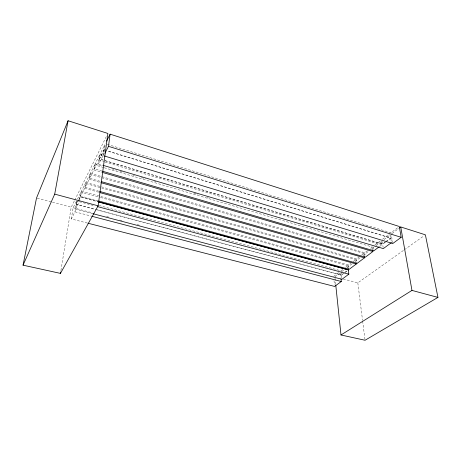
<?xml version="1.0" encoding="UTF-8"?>
<svg xmlns="http://www.w3.org/2000/svg" width="461" height="461" viewBox="0 0 461 461"><rect width="100%" height="100%" fill="white"/><g stroke="black" fill="none" stroke-linecap="round" stroke-linejoin="round"><path stroke-width="0.35" stroke-dasharray="2.31 1.73" d="M103.662 155.76L105.304 143.699M102.042 171.106L94.453 168.882L98.873 160.151L99.588 155.08L103.713 156.331M98.729 164.03L100.135 153.98L104.728 144.84L103.345 154.977L98.729 164.03L102.866 165.257M94.453 168.882L95.179 163.851L99.588 155.08M100.049 181.271L89.688 178.303L93.923 169.925L94.649 164.9L103.627 167.556M98.948 191.223L85.101 187.356L89.175 179.312L89.912 174.333L100.982 177.531M89.688 178.303L90.419 173.324L94.649 164.9M98.043 200.794L80.698 196.063L84.617 188.324L85.36 183.397L355.713 259.618L356.03 262.119M85.101 187.356L85.85 182.429L89.912 174.333M79.597 201.077L80.98 192.116L99.697 197.273M80.698 196.063L81.453 191.182L85.36 183.397M93.093 213.737L75.713 209.156L77.218 199.607L80.98 192.116M87.359 223.061L71.34 218.958L74.976 211.847L76.653 201.215M71.34 218.958L73.143 207.721L76.463 201.111M60.91 270.572L71.207 207.214L74.394 200.8M74.711 200.155L106.606 136.018M78.681 199.936L76.486 204.281L95.26 209.288M78.998 199.313L80.254 196.83L98.308 201.745M104.053 149.79L99.449 158.895L104.272 160.342M78.658 200.097L76.457 204.442L341.486 275.102L344.338 272.952M78.969 199.475L80.226 196.991L98.285 201.906M104.03 149.963L99.426 159.062L102.872 160.1M75.713 209.156L79.488 201.757L94.764 205.86M333.574 276.456L338.53 272.682M342.713 269.506L341.007 270.803L99.432 205.606M345.554 267.345L347.825 265.617L348.159 268.411M81.453 191.182L348.677 264.971L350.844 263.323M353.005 261.675L355.713 259.618M85.85 182.429L356.589 258.949L358.831 257.25M361.626 255.123L363.862 253.423L364.288 256.587M90.419 173.324L364.766 252.737L367.446 250.698M370.667 248.249L372.275 247.027L372.742 250.219M374.874 245.05L380.423 240.832M382.48 239.271L389.977 233.571M107.361 144.339L390.974 232.811L398.736 226.91M334.905 276.807L341.203 272.036M341.774 271.604L344.067 269.869M346.926 267.703L352.077 263.801M354.941 261.629L360.093 257.728M362.951 255.561L368.679 251.228M371.537 249.061L375.542 246.024M376.118 245.592L381.841 241.253M384.128 239.518L389.856 235.185M392.144 233.45L399.013 228.247M344.327 272.808L341.468 274.958L95.957 209.473M344.897 272.382L347.179 270.665M385.315 242.025L382.624 244.048L104.958 160.549M385.857 241.616L390.703 237.98L107.488 150.851M344.914 272.526L347.196 270.809M379.443 246.6L381.673 244.929L381.08 241.057M385.344 242.175L382.647 244.197L103.558 160.307M385.88 241.771L390.726 238.13L107.465 151.024M343.238 279.003L357.822 282.852L403.842 250.144M404.424 249.729L424.229 235.652M74.976 211.847L90.973 216.03M37.203 198.236L51.776 202.085M52.468 202.27L71.207 207.214M73.143 207.721L92.638 212.867M106.566 216.543L109.349 217.281M119.797 220.035L122.58 220.773M137.205 224.628L139.988 225.366M100.389 197.464L347.825 265.617M84.617 188.324L99.167 192.381M89.175 179.312L100.244 182.47M101.674 177.727L363.862 253.423M93.923 169.925L102.215 172.351M95.179 163.851L102.768 166.098M111.741 168.761L116.57 170.195M120.016 171.215L124.159 172.443M133.125 175.105L134.503 175.514M141.406 177.56L145.543 178.787M154.51 181.45L155.893 181.859M193.839 193.113L197.976 194.34M206.943 196.997L208.326 197.406M104.319 167.764L372.275 247.027M98.873 160.151L104.393 161.805M105.079 162.013L381.673 244.929M100.135 153.98L103.581 155.029M390.974 232.811L392.755 243.535M390.185 234.828L391.36 241.944M382.238 241.547L383.137 247.344M373.306 246.952L373.865 250.79M364.766 252.737L365.198 255.901M356.589 258.949L357.154 263.335M357.822 282.852L362.559 320.412M362.646 321.121L364.968 339.55M348.677 264.971L349.046 268.072M341.082 271.494L341.947 279.291M340.408 273.442L340.852 277.47M335.055 278.225L335.723 284.61M334.012 280.732L334.456 285.013"/><path stroke-width="0.69" d="M104.952 153.242L108.491 146.327L110.093 134.157L399.289 226.489L401.191 237.311L392.755 243.535L104.353 155.968M98.135 205.825L107.88 133.454L68.072 120.742L36.511 198.057L23.05 265.179L60.454 273.385L98.135 205.825L54.709 194.121L23.05 265.179M60.454 273.385L60.685 271.978M54.709 194.121L68.072 120.742M106.583 141.152L110.093 134.157M399.583 227.815L400.73 226.95L425.394 234.822L437.95 297.408L365.06 340.258L340.99 334.974L335.798 285.319M356.111 262.747L356.272 263.997L349.196 269.31L98.735 200.984M364.288 256.587L364.461 257.849L357.154 263.335L99.639 191.419M372.742 250.219L372.926 251.499L365.371 257.169L101.432 181.663M378.884 247.021L373.865 250.79L102.734 171.308M348.159 268.411L348.839 274.18L341.947 279.291L93.093 213.737M391.464 242.584L383.339 248.606L103.552 165.464M340.996 278.813L341.296 281.504L334.605 286.437L88.057 223.239M340.99 334.974L411.961 290.407L437.95 297.408M91.664 216.209L341.296 281.504M97.542 206.609L348.839 274.18M98.308 201.745L348.326 269.806M98.285 201.906L348.343 269.95M99.858 192.571L356.272 263.997M100.936 182.665L364.461 257.849M102.901 172.552L372.926 251.499M108.491 146.327L401.191 237.311M400.73 226.95L411.961 290.407"/></g></svg>
